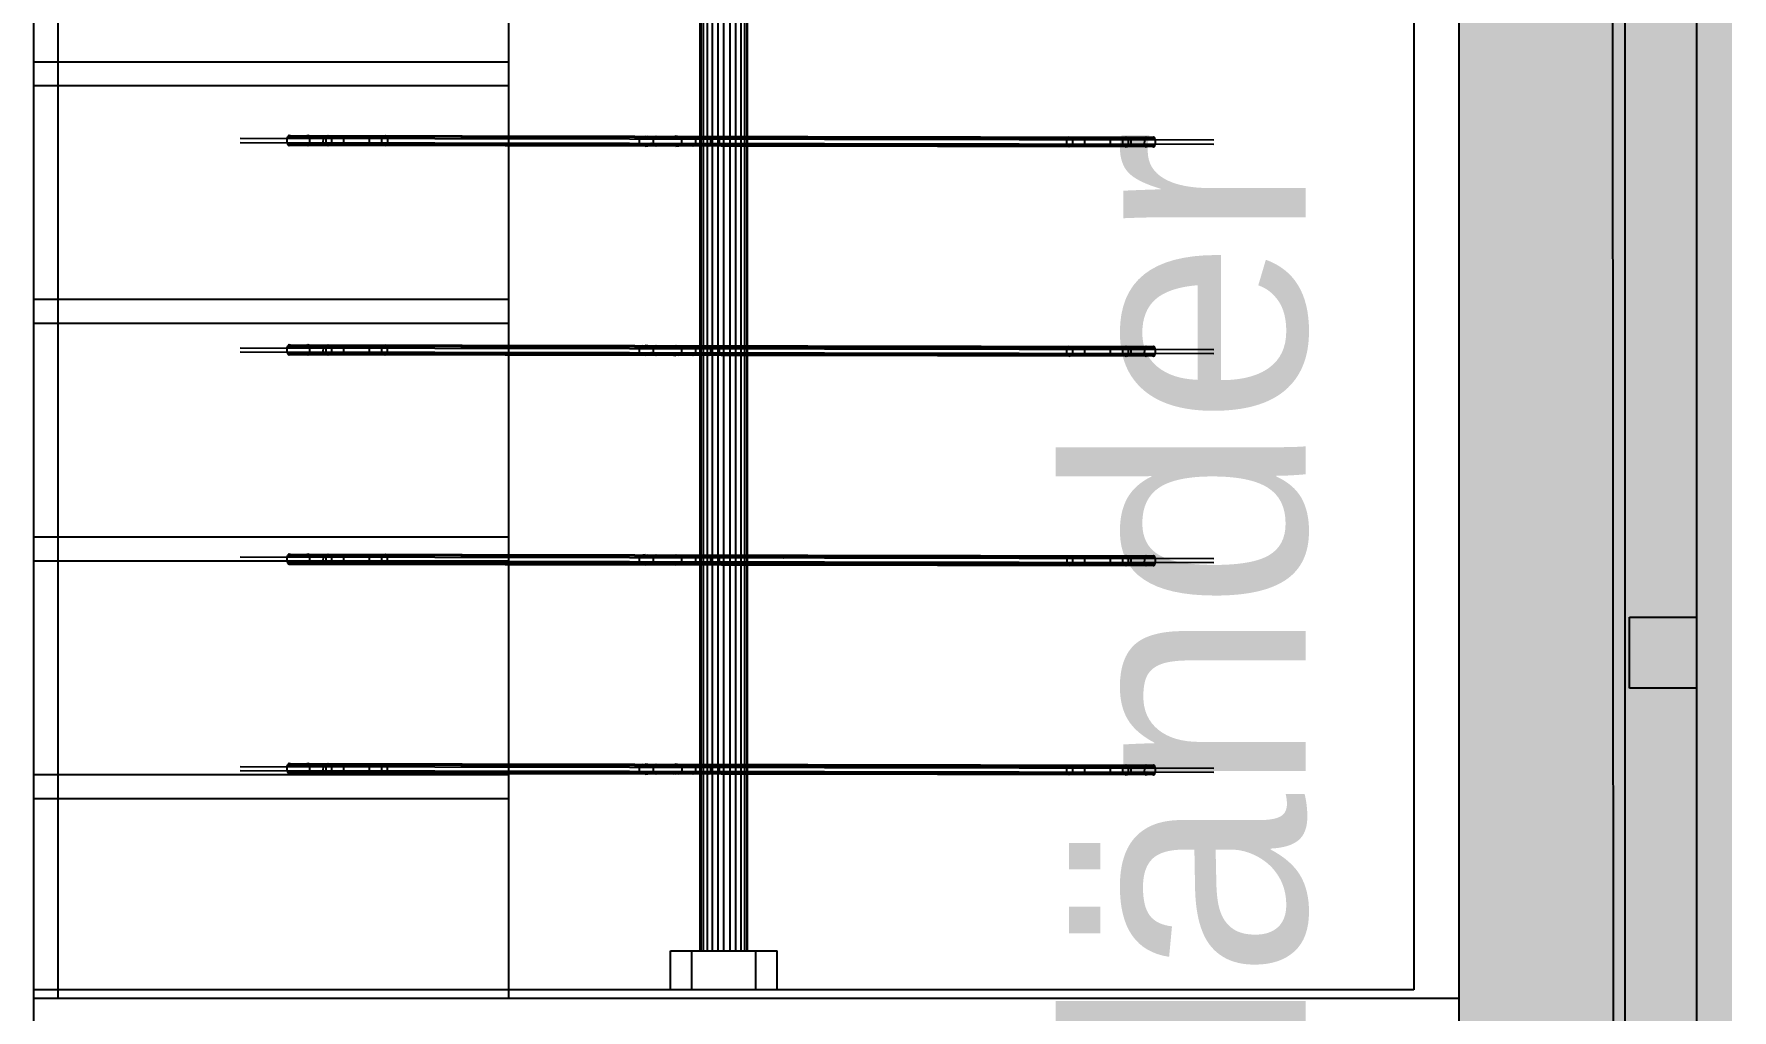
# Model space of a CAD drawing. Header units: inches. Extents: x 0 to 54693, y 0 to 31146.
# Drawn here: x 50653 to 51368, y 16348 to 16759 of the extents above; entities that cross this region are included whole.
import ezdxf

# ---------------------------------------------------------------- set-up
doc = ezdxf.new("R2010")
doc.units = ezdxf.units.IN
doc.header["$MEASUREMENT"] = 0
doc.layers.add('Added', color=3, linetype='Continuous')
doc.styles.get("Standard").update_dxf_attribs({"font": 'arial.ttf'})

msp = doc.modelspace()

# ---------------------------------------------------------------- linework, layer by layer
at = {"layer": 'Added', "linetype": 'ByBlock', "lineweight": -2, "ltscale": 0.18}
for p, q in [((51323.23, 5048.32), (51323.23, 28548.32)), ((51353.23, 28548.32), (51353.23, 5048.32)), ((51323.23, 5078.32), (51312.93, 28508.02)), ((51325.07, 16513.32), (51353.23, 16513.32)), ((51325.07, 16483.32), (51325.07, 16513.32)), ((51353.23, 16483.32), (51325.07, 16483.32))]:
    msp.add_line(p, q, dxfattribs=at)
at = {"layer": 'Added', "linetype": 'Continuous', "lineweight": -2, "ltscale": 0.18}
for p, q in [((51253.23, 18348.31), (51253.23, 5148.32)), ((51353.23, 18348.31), (51353.23, 5048.32)), ((50653.23, 13843.54), (50653.23, 18243.35)), ((51253.23, 17342.65), (51253.23, 9943.35)), ((50663.23, 17332.65), (50663.23, 16352.94)), ((50853.23, 16352.94), (50853.23, 17332.65)), ((50933.73, 16372.88), (50933.73, 17327.02)), ((50934.07, 17327.02), (50934.07, 16372.88)), ((50935.07, 17327.02), (50935.07, 16372.88)), ((50936.66, 17327.02), (50936.66, 16372.88)), ((50938.73, 17327.02), (50938.73, 16372.88)), ((50941.14, 17327.02), (50941.14, 16372.88)), ((50943.73, 16372.88), (50943.73, 17327.02)), ((50946.32, 16372.88), (50946.32, 17327.02)), ((50948.73, 16372.88), (50948.73, 17327.02)), ((50950.8, 17327.02), (50950.8, 16372.88)), ((50952.39, 17327.02), (50952.39, 16372.88)), ((50953.39, 17327.02), (50953.39, 16372.88)), ((50953.73, 16372.88), (50953.73, 17327.02)), ((51234.23, 17330.23), (51234.23, 16356.43)), ((50653.23, 16746.91), (50853.23, 16746.91)), ((50853.23, 16736.91), (50653.23, 16736.91)), ((50740.08, 16713.06), (51150.06, 16712.29)), ((51150.07, 16713.94), (50740.09, 16714.71)), ((50759.77, 16714.67), (50759.76, 16713.03)), ((50759.76, 16713.03), (50760, 16712.37)), ((50760.02, 16715.32), (50759.77, 16714.67)), ((50760, 16712.37), (51125.22, 16711.69)), ((50760, 16712.37), (50760.34, 16711.94)), ((50760.36, 16715.75), (50760.02, 16715.32)), ((51125.23, 16714.64), (50760.02, 16715.32)), ((51124.94, 16711.26), (50760.34, 16711.94)), ((50760.34, 16711.94), (50760.72, 16711.79)), ((50760.75, 16715.9), (50760.36, 16715.75)), ((50760.36, 16715.75), (51124.96, 16715.07)), ((50760.72, 16711.79), (50761.11, 16711.94)), ((51124.62, 16711.11), (50760.72, 16711.79)), ((50761.13, 16715.75), (50760.75, 16715.9)), ((50760.75, 16715.9), (51124.64, 16715.22)), ((50761.11, 16711.94), (50761.45, 16712.37)), ((50761.47, 16715.32), (50761.13, 16715.75)), ((50761.45, 16712.37), (50761.7, 16713.02)), ((50761.71, 16714.67), (50761.47, 16715.32)), ((50767.75, 16713.01), (50767.95, 16712.36)), ((50767.97, 16715.31), (50767.76, 16714.66)), ((50767.95, 16712.36), (50768.23, 16711.93)), ((50768.25, 16715.74), (50767.97, 16715.31)), ((50768.23, 16711.93), (50768.56, 16711.78)), ((50768.58, 16715.89), (50768.25, 16715.74)), ((50768.56, 16711.78), (50768.88, 16711.92)), ((50768.9, 16715.74), (50768.58, 16715.89)), ((50768.88, 16711.92), (50769.17, 16712.35)), ((50769.18, 16715.31), (50768.9, 16715.74)), ((50769.17, 16712.35), (50769.38, 16713.01)), ((50769.38, 16714.65), (50769.18, 16715.31)), ((50769.38, 16713.01), (50769.38, 16714.65)), ((50775.07, 16713), (50775.08, 16714.64)), ((50775.09, 16712.34), (50775.07, 16713)), ((50775.08, 16714.64), (50775.1, 16715.3)), ((50775.11, 16711.91), (50775.09, 16712.34)), ((50775.1, 16715.3), (50775.13, 16715.73)), ((50775.15, 16711.76), (50775.11, 16711.91)), ((50775.13, 16715.73), (50775.17, 16715.88)), ((50775.18, 16711.91), (50775.15, 16711.76)), ((50775.17, 16715.88), (50775.2, 16715.73)), ((50775.21, 16712.34), (50775.18, 16711.91)), ((50775.2, 16715.73), (50775.23, 16715.3)), ((50775.23, 16713), (50775.21, 16712.34)), ((50775.23, 16715.3), (50775.24, 16714.64)), ((50776.08, 16714.64), (50776.07, 16712.99)), ((50776.07, 16712.99), (50776.3, 16712.34)), ((50776.31, 16715.29), (50776.08, 16714.64)), ((50776.3, 16712.34), (50776.61, 16711.91)), ((50776.63, 16715.72), (50776.31, 16715.29)), ((50776.61, 16711.91), (50776.97, 16711.76)), ((50776.99, 16715.87), (50776.63, 16715.72)), ((50776.97, 16711.76), (50777.33, 16711.91)), ((50777.35, 16715.72), (50776.99, 16715.87)), ((50777.33, 16711.91), (50777.65, 16712.34)), ((50777.67, 16715.29), (50777.35, 16715.72)), ((50777.65, 16712.34), (50777.88, 16712.99)), ((50777.89, 16714.64), (50777.67, 16715.29)), ((50778.61, 16712.99), (50778.61, 16714.64)), ((50783.58, 16714.63), (50783.57, 16712.98)), ((50794.57, 16712.96), (50794.58, 16714.61)), ((50799.54, 16714.6), (50799.53, 16712.95)), ((50800.26, 16712.95), (50800.48, 16712.29)), ((50800.5, 16715.25), (50800.27, 16714.59)), ((50800.8, 16711.86), (50800.48, 16712.29)), ((50800.5, 16715.25), (50800.82, 16715.68)), ((50801.16, 16711.71), (50800.8, 16711.86)), ((50801.18, 16715.83), (50800.82, 16715.68)), ((50801.16, 16711.71), (50801.52, 16711.86)), ((50801.54, 16715.68), (50801.18, 16715.83)), ((50801.84, 16712.29), (50801.52, 16711.86)), ((50801.54, 16715.68), (50801.85, 16715.25)), ((50802.07, 16712.95), (50801.84, 16712.29)), ((50801.85, 16715.25), (50802.08, 16714.59)), ((50802.08, 16714.59), (50802.07, 16712.95)), ((50908.08, 16714.39), (50908.07, 16712.75)), ((50908.7, 16712.09), (50908.07, 16712.75)), ((50908.71, 16715.05), (50908.08, 16714.39)), ((50909.56, 16711.66), (50908.7, 16712.09)), ((50908.71, 16715.05), (50909.59, 16715.47)), ((50910.56, 16711.51), (50909.56, 16711.66)), ((50909.59, 16715.47), (50910.58, 16715.62)), ((50910.56, 16711.51), (50911.56, 16711.66)), ((50910.58, 16715.62), (50911.58, 16715.47)), ((50912.44, 16712.08), (50911.56, 16711.66)), ((50911.56, 16711.66), (50912.44, 16712.08)), ((50912.45, 16715.04), (50911.58, 16715.47)), ((50913.07, 16712.74), (50912.44, 16712.08)), ((50913.08, 16714.38), (50912.45, 16715.04)), ((50913.07, 16712.74), (50913.23, 16712.74)), ((50914.11, 16712.74), (50914.12, 16714.38)), ((50914.37, 16712.08), (50914.11, 16712.74)), ((50914.12, 16714.38), (50914.38, 16715.03)), ((50914.72, 16711.65), (50914.37, 16712.08)), ((50914.38, 16715.03), (50914.74, 16715.46)), ((50915.13, 16711.5), (50914.72, 16711.65)), ((50914.74, 16715.46), (50915.15, 16715.61)), ((50915.53, 16711.65), (50915.13, 16711.5)), ((50915.15, 16715.61), (50915.56, 16715.46)), ((50915.89, 16712.08), (50915.53, 16711.65)), ((50915.56, 16715.46), (50915.91, 16715.03)), ((50916.15, 16712.73), (50915.89, 16712.08)), ((50915.91, 16715.03), (50916.16, 16714.38)), ((50921.07, 16712.72), (50921.7, 16712.07)), ((50921.71, 16715.02), (50921.08, 16714.37)), ((50922.56, 16711.64), (50921.7, 16712.07)), ((50921.71, 16715.02), (50922.59, 16715.45)), ((50923.56, 16711.48), (50922.56, 16711.64)), ((50923.58, 16715.6), (50922.59, 16715.45)), ((50923.56, 16711.48), (50924.56, 16711.63)), ((50924.58, 16715.45), (50923.58, 16715.6)), ((50924.56, 16711.63), (50925.44, 16712.06)), ((50925.44, 16712.06), (50924.56, 16711.63)), ((50924.58, 16715.45), (50925.45, 16715.01)), ((50926.07, 16712.71), (50925.44, 16712.06)), ((50926.08, 16714.36), (50925.45, 16715.01)), ((50926.07, 16712.71), (50926.08, 16714.36)), ((50930.18, 16712.05), (50929.96, 16712.71)), ((50929.97, 16714.35), (50930.2, 16715.01)), ((50930.5, 16711.62), (50930.18, 16712.05)), ((50930.2, 16715.01), (50930.52, 16715.43)), ((50930.86, 16711.47), (50930.5, 16711.62)), ((50930.52, 16715.43), (50930.88, 16715.58)), ((50931.22, 16711.62), (50930.86, 16711.47)), ((50930.88, 16715.58), (50931.24, 16715.43)), ((50931.54, 16712.05), (50931.22, 16711.62)), ((50931.24, 16715.43), (50931.55, 16715)), ((50931.77, 16712.7), (50931.54, 16712.05)), ((50931.55, 16715), (50931.78, 16714.35)), ((50931.78, 16714.35), (50931.77, 16712.7)), ((50936.74, 16712.04), (50936.54, 16712.69)), ((50936.55, 16714.34), (50936.75, 16714.99)), ((50937.01, 16711.61), (50936.74, 16712.04)), ((50936.75, 16714.99), (50937.03, 16715.42)), ((50937.33, 16711.46), (50937.01, 16711.61)), ((50937.03, 16715.42), (50937.35, 16715.57)), ((50937.65, 16711.61), (50937.33, 16711.46)), ((50937.35, 16715.57), (50937.67, 16715.42)), ((50937.93, 16712.04), (50937.65, 16711.61)), ((50937.67, 16715.42), (50937.94, 16714.99)), ((50938.13, 16712.69), (50937.93, 16712.04)), ((50937.94, 16714.99), (50938.14, 16714.34)), ((50938.14, 16714.34), (50938.13, 16712.69)), ((50941.92, 16712.68), (50941.93, 16714.33)), ((50942.11, 16712.03), (50941.92, 16712.68)), ((50941.93, 16714.33), (50942.12, 16714.98)), ((50942.37, 16711.6), (50942.11, 16712.03)), ((50942.12, 16714.98), (50942.39, 16715.41)), ((50942.67, 16711.45), (50942.37, 16711.6)), ((50942.39, 16715.41), (50942.69, 16715.56)), ((50942.97, 16711.6), (50942.67, 16711.45)), ((50942.69, 16715.56), (50942.99, 16715.41)), ((50943.24, 16712.03), (50942.97, 16711.6)), ((50942.99, 16715.41), (50943.25, 16714.98)), ((50943.43, 16712.68), (50943.24, 16712.03)), ((50943.25, 16714.98), (50943.44, 16714.33)), ((51088.07, 16712.41), (51088.08, 16714.05)), ((51088.07, 16712.41), (51088.29, 16711.76)), ((51088.08, 16714.05), (51088.31, 16714.71)), ((51088.31, 16714.71), (51088.08, 16714.05)), ((51088.61, 16711.33), (51088.29, 16711.76)), ((51088.31, 16714.71), (51088.63, 16715.14)), ((51088.63, 16715.14), (51088.31, 16714.71)), ((51088.97, 16711.17), (51088.61, 16711.33)), ((51088.99, 16715.29), (51088.63, 16715.14)), ((51089.33, 16711.32), (51088.97, 16711.17)), ((51088.99, 16715.29), (51089.35, 16715.14)), ((51089.65, 16711.75), (51089.33, 16711.32)), ((51089.33, 16711.32), (51089.65, 16711.75)), ((51089.35, 16715.14), (51089.66, 16714.71)), ((51089.88, 16712.41), (51089.65, 16711.75)), ((51089.65, 16711.75), (51089.88, 16712.41)), ((51089.89, 16714.05), (51089.66, 16714.71)), ((51090.6, 16712.41), (51090.61, 16714.05)), ((51095.58, 16714.04), (51095.57, 16712.4)), ((51106.57, 16712.38), (51106.58, 16714.02)), ((51111.54, 16714.01), (51111.53, 16712.37)), ((51112.26, 16712.36), (51112.48, 16711.71)), ((51112.5, 16714.66), (51112.27, 16714.01)), ((51112.48, 16711.71), (51112.8, 16711.28)), ((51112.82, 16715.09), (51112.5, 16714.66)), ((51112.8, 16711.28), (51113.16, 16711.13)), ((51113.18, 16715.24), (51112.82, 16715.09)), ((51113.16, 16711.13), (51113.52, 16711.28)), ((51113.54, 16715.09), (51113.18, 16715.24)), ((51113.52, 16711.28), (51113.84, 16711.71)), ((51113.85, 16714.66), (51113.54, 16715.09)), ((51113.84, 16711.71), (51114.07, 16712.36)), ((51114.08, 16714.01), (51113.85, 16714.66)), ((51114.07, 16712.36), (51114.08, 16714.01)), ((51114.91, 16714), (51114.94, 16714.66)), ((51114.92, 16711.71), (51114.91, 16712.36)), ((51114.95, 16711.28), (51114.92, 16711.71)), ((51114.94, 16714.66), (51114.97, 16715.09)), ((51114.98, 16711.13), (51114.95, 16711.28)), ((51114.97, 16715.09), (51115, 16715.24)), ((51115.01, 16711.28), (51114.98, 16711.13)), ((51115, 16715.24), (51115.03, 16715.09)), ((51115.04, 16711.71), (51115.01, 16711.28)), ((51115.03, 16715.09), (51115.06, 16714.66)), ((51115.07, 16712.36), (51115.04, 16711.71)), ((51115.06, 16714.66), (51115.08, 16714)), ((51115.08, 16714), (51115.07, 16712.36)), ((51120.77, 16713.99), (51120.76, 16712.35)), ((51120.76, 16712.35), (51120.96, 16711.69)), ((51120.97, 16714.65), (51120.77, 16713.99)), ((51120.96, 16711.69), (51121.23, 16711.26)), ((51121.25, 16715.08), (51120.97, 16714.65)), ((51121.23, 16711.26), (51121.55, 16711.11)), ((51121.57, 16715.23), (51121.25, 16715.08)), ((51121.55, 16711.11), (51121.87, 16711.26)), ((51121.89, 16715.08), (51121.57, 16715.23)), ((51121.87, 16711.26), (51122.14, 16711.69)), ((51122.16, 16714.65), (51121.89, 16715.08)), ((51122.14, 16711.69), (51122.35, 16712.35)), ((51122.36, 16713.99), (51122.16, 16714.65)), ((51123.84, 16712.34), (51124.03, 16711.69)), ((51124.05, 16714.64), (51123.85, 16713.99)), ((51124.03, 16711.69), (51124.31, 16711.26)), ((51124.33, 16715.07), (51124.05, 16714.64)), ((51124.31, 16711.26), (51124.62, 16711.11)), ((51124.64, 16715.22), (51124.33, 16715.07)), ((51124.62, 16711.11), (51124.94, 16711.26)), ((51124.96, 16715.07), (51124.64, 16715.22)), ((51124.94, 16711.26), (51125.22, 16711.69)), ((51125.23, 16714.64), (51124.96, 16715.07)), ((51125.22, 16711.69), (51125.42, 16712.34)), ((51125.43, 16713.98), (51125.23, 16714.64)), ((51125.42, 16712.34), (51125.43, 16713.98)), ((50853.23, 16646.91), (50653.23, 16646.91)), ((50653.23, 16636.91), (50853.23, 16636.91)), ((50740.08, 16624.97), (51150.06, 16624.21)), ((50740.09, 16626.62), (51150.07, 16625.85)), ((50759.77, 16626.58), (50759.76, 16624.94)), ((50759.76, 16624.94), (50760, 16624.28)), ((50760.02, 16627.24), (50759.77, 16626.58)), ((51125.22, 16623.6), (50760, 16624.28)), ((50760, 16624.28), (50760.34, 16623.85)), ((50760.36, 16627.67), (50760.02, 16627.24)), ((50760.02, 16627.24), (51125.23, 16626.55)), ((51124.94, 16623.17), (50760.34, 16623.85)), ((50760.34, 16623.85), (50760.72, 16623.7)), ((50760.75, 16627.81), (50760.36, 16627.67)), ((51124.96, 16626.98), (50760.36, 16627.67)), ((50760.72, 16623.7), (50761.11, 16623.85)), ((50761.13, 16627.66), (50760.75, 16627.81)), ((50760.75, 16627.81), (51124.64, 16627.13)), ((50761.11, 16623.85), (50761.45, 16624.28)), ((50761.47, 16627.23), (50761.13, 16627.66)), ((50761.45, 16624.28), (50761.7, 16624.93)), ((50761.71, 16626.58), (50761.47, 16627.23)), ((50767.75, 16624.92), (50767.95, 16624.27)), ((50767.97, 16627.22), (50767.76, 16626.57)), ((50767.95, 16624.27), (50768.23, 16623.84)), ((50768.25, 16627.65), (50767.97, 16627.22)), ((50768.23, 16623.84), (50768.56, 16623.69)), ((50768.58, 16627.8), (50768.25, 16627.65)), ((50768.56, 16623.69), (50768.88, 16623.84)), ((50768.9, 16627.65), (50768.58, 16627.8)), ((50768.88, 16623.84), (50769.17, 16624.27)), ((50769.18, 16627.22), (50768.9, 16627.65)), ((50769.17, 16624.27), (50769.38, 16624.92)), ((50769.38, 16626.56), (50769.18, 16627.22)), ((50769.38, 16624.92), (50769.38, 16626.56)), ((50775.07, 16624.91), (50775.08, 16626.55)), ((50775.09, 16624.25), (50775.07, 16624.91)), ((50775.08, 16626.55), (50775.1, 16627.21)), ((50775.11, 16623.82), (50775.09, 16624.25)), ((50775.1, 16627.21), (50775.13, 16627.64)), ((50775.15, 16623.67), (50775.11, 16623.82)), ((50775.13, 16627.64), (50775.17, 16627.79)), ((50775.18, 16623.82), (50775.15, 16623.67)), ((50775.17, 16627.79), (50775.2, 16627.64)), ((50775.21, 16624.25), (50775.18, 16623.82)), ((50775.2, 16627.64), (50775.23, 16627.21)), ((50775.23, 16624.91), (50775.21, 16624.25)), ((50775.23, 16627.21), (50775.24, 16626.55)), ((50776.08, 16626.55), (50776.07, 16624.91)), ((50776.07, 16624.91), (50776.3, 16624.25)), ((50776.31, 16627.21), (50776.08, 16626.55)), ((50776.3, 16624.25), (50776.61, 16623.82)), ((50776.63, 16627.63), (50776.31, 16627.21)), ((50776.61, 16623.82), (50776.97, 16623.67)), ((50776.99, 16627.78), (50776.63, 16627.63)), ((50776.97, 16623.67), (50777.33, 16623.82)), ((50777.35, 16627.63), (50776.99, 16627.78)), ((50777.33, 16623.82), (50777.65, 16624.25)), ((50777.67, 16627.2), (50777.35, 16627.63)), ((50777.65, 16624.25), (50777.88, 16624.9)), ((50777.89, 16626.55), (50777.67, 16627.2)), ((50778.61, 16624.9), (50778.61, 16626.55)), ((50783.58, 16626.54), (50783.57, 16624.89)), ((50794.57, 16624.87), (50794.58, 16626.52)), ((50799.54, 16626.51), (50799.53, 16624.86)), ((50800.26, 16624.86), (50800.48, 16624.21)), ((50800.27, 16626.51), (50800.5, 16627.16)), ((50800.8, 16623.78), (50800.48, 16624.21)), ((50800.82, 16627.59), (50800.5, 16627.16)), ((50800.8, 16623.78), (50801.16, 16623.63)), ((50801.18, 16627.74), (50800.82, 16627.59)), ((50801.16, 16623.63), (50801.52, 16623.78)), ((50801.18, 16627.74), (50801.54, 16627.59)), ((50801.52, 16623.78), (50801.84, 16624.2)), ((50801.54, 16627.59), (50801.85, 16627.16)), ((50801.84, 16624.2), (50802.07, 16624.86)), ((50802.08, 16626.5), (50801.85, 16627.16)), ((50802.07, 16624.86), (50802.08, 16626.5)), ((50908.08, 16626.3), (50908.07, 16624.66)), ((50908.7, 16624), (50908.07, 16624.66)), ((50908.71, 16626.96), (50908.08, 16626.3)), ((50908.7, 16624), (50909.56, 16623.57)), ((50909.59, 16627.39), (50908.71, 16626.96)), ((50909.59, 16627.39), (50910.58, 16627.53)), ((50911.58, 16627.38), (50910.58, 16627.53)), ((50912.44, 16624), (50911.56, 16623.57)), ((50911.56, 16623.57), (50912.44, 16624)), ((50912.45, 16626.95), (50911.58, 16627.38)), ((50912.44, 16624), (50913.07, 16624.65)), ((50913.08, 16626.29), (50912.45, 16626.95)), ((50913.07, 16624.65), (50913.23, 16624.65)), ((50914.11, 16624.65), (50914.12, 16626.29)), ((50914.37, 16623.99), (50914.11, 16624.65)), ((50914.12, 16626.29), (50914.38, 16626.95)), ((50914.72, 16623.56), (50914.37, 16623.99)), ((50914.38, 16626.95), (50914.74, 16627.38)), ((50914.74, 16627.38), (50915.15, 16627.52)), ((50915.15, 16627.52), (50915.56, 16627.37)), ((50915.89, 16623.99), (50915.53, 16623.56)), ((50915.56, 16627.37), (50915.91, 16626.94)), ((50916.15, 16624.64), (50915.89, 16623.99)), ((50915.91, 16626.94), (50916.16, 16626.29)), ((50921.07, 16624.64), (50921.7, 16623.98)), ((50921.08, 16626.28), (50921.71, 16626.93)), ((50922.56, 16623.55), (50921.7, 16623.98)), ((50921.71, 16626.93), (50922.59, 16627.36)), ((50922.59, 16627.36), (50923.58, 16627.51)), ((50923.58, 16627.51), (50924.58, 16627.36)), ((50924.56, 16623.54), (50925.44, 16623.97)), ((50925.44, 16623.97), (50924.56, 16623.54)), ((50925.45, 16626.93), (50924.58, 16627.36)), ((50925.44, 16623.97), (50926.07, 16624.63)), ((50925.45, 16626.93), (50926.08, 16626.27)), ((50926.07, 16624.63), (50926.08, 16626.27)), ((50930.18, 16623.96), (50929.96, 16624.62)), ((50929.97, 16626.26), (50930.2, 16626.92)), ((50930.5, 16623.53), (50930.18, 16623.96)), ((50930.2, 16626.92), (50930.52, 16627.35)), ((50930.52, 16627.35), (50930.88, 16627.5)), ((50930.88, 16627.5), (50931.24, 16627.34)), ((50931.54, 16623.96), (50931.22, 16623.53)), ((50931.24, 16627.34), (50931.55, 16626.91)), ((50931.77, 16624.61), (50931.54, 16623.96)), ((50931.55, 16626.91), (50931.78, 16626.26)), ((50931.78, 16626.26), (50931.77, 16624.61)), ((50936.74, 16623.95), (50936.54, 16624.61)), ((50936.55, 16626.25), (50936.75, 16626.9)), ((50937.01, 16623.52), (50936.74, 16623.95)), ((50936.75, 16626.9), (50937.03, 16627.33)), ((50937.03, 16627.33), (50937.35, 16627.48)), ((50937.35, 16627.48), (50937.67, 16627.33)), ((50937.93, 16623.95), (50937.65, 16623.52)), ((50937.67, 16627.33), (50937.94, 16626.9)), ((50938.13, 16624.6), (50937.93, 16623.95)), ((50937.94, 16626.9), (50938.14, 16626.25)), ((50938.14, 16626.25), (50938.13, 16624.6)), ((50941.92, 16624.6), (50941.93, 16626.24)), ((50942.11, 16623.94), (50941.92, 16624.6)), ((50941.93, 16626.24), (50942.12, 16626.89)), ((50942.37, 16623.51), (50942.11, 16623.94)), ((50942.12, 16626.89), (50942.39, 16627.32)), ((50942.39, 16627.32), (50942.69, 16627.47)), ((50942.69, 16627.47), (50942.99, 16627.32)), ((50943.24, 16623.94), (50942.97, 16623.51)), ((50942.99, 16627.32), (50943.25, 16626.89)), ((50943.43, 16624.59), (50943.24, 16623.94)), ((50943.25, 16626.89), (50943.44, 16626.24)), ((51088.07, 16624.32), (51088.08, 16625.97)), ((51088.29, 16623.67), (51088.07, 16624.32)), ((51088.31, 16626.62), (51088.08, 16625.97)), ((51088.31, 16626.62), (51088.63, 16627.05)), ((51088.63, 16627.05), (51088.31, 16626.62)), ((51088.99, 16627.2), (51088.63, 16627.05)), ((51088.99, 16627.2), (51089.35, 16627.05)), ((51089.35, 16627.05), (51089.66, 16626.62)), ((51089.88, 16624.32), (51089.65, 16623.66)), ((51089.66, 16626.62), (51089.89, 16625.96)), ((51090.6, 16624.32), (51090.61, 16625.96)), ((51095.58, 16625.95), (51095.57, 16624.31)), ((51106.57, 16624.29), (51106.58, 16625.93)), ((51111.54, 16625.92), (51111.53, 16624.28)), ((51112.26, 16624.28), (51112.48, 16623.62)), ((51112.5, 16626.58), (51112.27, 16625.92)), ((51112.82, 16627), (51112.5, 16626.58)), ((51113.18, 16627.15), (51112.82, 16627)), ((51113.54, 16627), (51113.18, 16627.15)), ((51113.85, 16626.57), (51113.54, 16627)), ((51113.84, 16623.62), (51114.07, 16624.27)), ((51114.08, 16625.92), (51113.85, 16626.57)), ((51114.07, 16624.27), (51114.08, 16625.92)), ((51114.91, 16625.92), (51114.94, 16626.57)), ((51114.92, 16623.62), (51114.91, 16624.27)), ((51114.94, 16626.57), (51114.97, 16627)), ((51114.97, 16627), (51115, 16627.15)), ((51115, 16627.15), (51115.03, 16627)), ((51115.03, 16627), (51115.06, 16626.57)), ((51115.07, 16624.27), (51115.04, 16623.62)), ((51115.06, 16626.57), (51115.08, 16625.92)), ((51115.08, 16625.92), (51115.07, 16624.27)), ((51120.77, 16625.91), (51120.76, 16624.26)), ((51120.76, 16624.26), (51120.96, 16623.61)), ((51120.97, 16626.56), (51120.77, 16625.91)), ((51121.25, 16626.99), (51120.97, 16626.56)), ((51121.57, 16627.14), (51121.25, 16626.99)), ((51121.89, 16626.99), (51121.57, 16627.14)), ((51122.16, 16626.56), (51121.89, 16626.99)), ((51122.14, 16623.6), (51122.35, 16624.26)), ((51122.36, 16625.9), (51122.16, 16626.56)), ((51123.84, 16624.25), (51124.03, 16623.6)), ((51124.05, 16626.55), (51123.85, 16625.9)), ((51124.33, 16626.98), (51124.05, 16626.55)), ((51124.64, 16627.13), (51124.33, 16626.98)), ((51124.96, 16626.98), (51124.64, 16627.13)), ((51125.23, 16626.55), (51124.96, 16626.98)), ((51125.22, 16623.6), (51125.42, 16624.25)), ((51125.43, 16625.9), (51125.23, 16626.55)), ((51125.42, 16624.25), (51125.43, 16625.9)), ((51124.62, 16623.02), (50760.72, 16623.7)), ((50910.56, 16623.42), (50909.56, 16623.57)), ((50911.56, 16623.57), (50910.56, 16623.42)), ((50915.13, 16623.41), (50914.72, 16623.56)), ((50915.53, 16623.56), (50915.13, 16623.41)), ((50922.56, 16623.55), (50923.56, 16623.4)), ((50924.56, 16623.54), (50923.56, 16623.4)), ((50930.86, 16623.38), (50930.5, 16623.53)), ((50931.22, 16623.53), (50930.86, 16623.38)), ((50937.33, 16623.37), (50937.01, 16623.52)), ((50937.65, 16623.52), (50937.33, 16623.37)), ((50942.67, 16623.36), (50942.37, 16623.51)), ((50942.97, 16623.51), (50942.67, 16623.36)), ((51088.61, 16623.24), (51088.29, 16623.67)), ((51088.97, 16623.09), (51088.61, 16623.24)), ((51088.97, 16623.09), (51089.33, 16623.24)), ((51089.65, 16623.66), (51089.33, 16623.24)), ((51089.33, 16623.24), (51089.65, 16623.66)), ((51112.48, 16623.62), (51112.8, 16623.19)), ((51112.8, 16623.19), (51113.16, 16623.04)), ((51113.16, 16623.04), (51113.52, 16623.19)), ((51113.52, 16623.19), (51113.84, 16623.62)), ((51114.95, 16623.19), (51114.92, 16623.62)), ((51114.98, 16623.04), (51114.95, 16623.19)), ((51115.01, 16623.19), (51114.98, 16623.04)), ((51115.04, 16623.62), (51115.01, 16623.19)), ((51120.96, 16623.61), (51121.23, 16623.18)), ((51121.23, 16623.18), (51121.55, 16623.03)), ((51121.55, 16623.03), (51121.87, 16623.17)), ((51121.87, 16623.17), (51122.14, 16623.6)), ((51124.03, 16623.6), (51124.31, 16623.17)), ((51124.31, 16623.17), (51124.62, 16623.02)), ((51124.62, 16623.02), (51124.94, 16623.17)), ((51124.94, 16623.17), (51125.22, 16623.6)), ((50853.23, 16546.91), (50653.23, 16546.91)), ((51150.07, 16537.76), (50740.09, 16538.53)), ((50759.77, 16538.49), (50759.76, 16536.85)), ((50760.02, 16539.15), (50759.77, 16538.49)), ((50760.36, 16539.58), (50760.02, 16539.15)), ((51125.23, 16538.46), (50760.02, 16539.15)), ((50760.75, 16539.73), (50760.36, 16539.58)), ((50760.36, 16539.58), (51124.96, 16538.89)), ((50761.13, 16539.58), (50760.75, 16539.73)), ((50760.75, 16539.73), (51124.64, 16539.04)), ((50761.47, 16539.15), (50761.13, 16539.58)), ((50761.71, 16538.49), (50761.47, 16539.15)), ((50767.97, 16539.13), (50767.76, 16538.48)), ((50768.25, 16539.56), (50767.97, 16539.13)), ((50768.58, 16539.71), (50768.25, 16539.56)), ((50768.9, 16539.56), (50768.58, 16539.71)), ((50769.18, 16539.13), (50768.9, 16539.56)), ((50769.38, 16538.48), (50769.18, 16539.13)), ((50769.38, 16536.83), (50769.38, 16538.48)), ((50775.07, 16536.82), (50775.08, 16538.47)), ((50775.08, 16538.47), (50775.1, 16539.12)), ((50775.1, 16539.12), (50775.13, 16539.55)), ((50775.13, 16539.55), (50775.17, 16539.7)), ((50775.17, 16539.7), (50775.2, 16539.55)), ((50775.2, 16539.55), (50775.23, 16539.12)), ((50775.23, 16539.12), (50775.24, 16538.47)), ((50776.08, 16538.46), (50776.07, 16536.82)), ((50776.31, 16539.12), (50776.08, 16538.46)), ((50776.63, 16539.55), (50776.31, 16539.12)), ((50776.99, 16539.7), (50776.63, 16539.55)), ((50777.35, 16539.55), (50776.99, 16539.7)), ((50777.67, 16539.11), (50777.35, 16539.55)), ((50777.89, 16538.46), (50777.67, 16539.11)), ((50778.61, 16536.81), (50778.61, 16538.46)), ((50783.58, 16538.45), (50783.57, 16536.8)), ((50794.57, 16536.78), (50794.58, 16538.43)), ((50799.54, 16538.42), (50799.53, 16536.77)), ((50800.27, 16538.42), (50800.5, 16539.07)), ((50800.5, 16539.07), (50800.82, 16539.5)), ((50801.18, 16539.65), (50800.82, 16539.5)), ((50801.54, 16539.5), (50801.18, 16539.65)), ((50801.85, 16539.07), (50801.54, 16539.5)), ((50802.08, 16538.41), (50801.85, 16539.07)), ((50802.07, 16536.77), (50802.08, 16538.41)), ((50908.08, 16538.22), (50908.07, 16536.57)), ((50908.08, 16538.22), (50908.71, 16538.87)), ((50908.71, 16538.87), (50909.59, 16539.3)), ((50910.58, 16539.45), (50909.59, 16539.3)), ((50910.58, 16539.45), (50911.58, 16539.29)), ((50912.45, 16538.86), (50911.58, 16539.29)), ((50912.45, 16538.86), (50913.08, 16538.21)), ((50914.11, 16536.56), (50914.12, 16538.2)), ((50914.12, 16538.2), (50914.38, 16538.86)), ((50914.38, 16538.86), (50914.74, 16539.29)), ((50914.74, 16539.29), (50915.15, 16539.44)), ((50915.15, 16539.44), (50915.56, 16539.29)), ((50915.56, 16539.29), (50915.91, 16538.86)), ((50915.91, 16538.86), (50916.16, 16538.2)), ((50921.08, 16538.19), (50921.71, 16538.84)), ((50922.59, 16539.27), (50921.71, 16538.84)), ((50922.59, 16539.27), (50923.58, 16539.42)), ((50923.58, 16539.42), (50924.58, 16539.27)), ((50925.45, 16538.84), (50924.58, 16539.27)), ((50926.08, 16538.18), (50925.45, 16538.84)), ((50926.07, 16536.54), (50926.08, 16538.18)), ((50929.97, 16538.18), (50930.2, 16538.83)), ((50930.2, 16538.83), (50930.52, 16539.26)), ((50930.52, 16539.26), (50930.88, 16539.41)), ((50930.88, 16539.41), (50931.24, 16539.26)), ((50931.24, 16539.26), (50931.55, 16538.83)), ((50931.55, 16538.83), (50931.78, 16538.17)), ((50931.78, 16538.17), (50931.77, 16536.53)), ((50936.55, 16538.16), (50936.75, 16538.82)), ((50936.75, 16538.82), (50937.03, 16539.25)), ((50937.03, 16539.25), (50937.35, 16539.39)), ((50937.35, 16539.39), (50937.67, 16539.24)), ((50937.67, 16539.24), (50937.94, 16538.81)), ((50937.94, 16538.81), (50938.14, 16538.16)), ((50938.14, 16538.16), (50938.13, 16536.51)), ((50941.92, 16536.51), (50941.93, 16538.15)), ((50941.93, 16538.15), (50942.12, 16538.81)), ((50942.12, 16538.81), (50942.39, 16539.24)), ((50942.39, 16539.24), (50942.69, 16539.38)), ((50942.69, 16539.38), (50942.99, 16539.23)), ((50942.99, 16539.23), (50943.25, 16538.8)), ((50943.25, 16538.8), (50943.44, 16538.15)), ((50969.04, 16538.1), (50968.88, 16538.1)), ((51088.31, 16538.53), (51088.08, 16537.88)), ((51088.31, 16538.53), (51088.63, 16538.96)), ((51088.63, 16538.96), (51088.99, 16539.11)), ((51088.99, 16539.11), (51089.35, 16538.96)), ((51089.66, 16538.53), (51089.35, 16538.96)), ((51089.66, 16538.53), (51089.89, 16537.88)), ((51112.5, 16538.49), (51112.27, 16537.83)), ((51112.82, 16538.92), (51112.5, 16538.49)), ((51113.18, 16539.07), (51112.82, 16538.92)), ((51113.54, 16538.91), (51113.18, 16539.07)), ((51113.85, 16538.48), (51113.54, 16538.91)), ((51114.08, 16537.83), (51113.85, 16538.48)), ((51114.91, 16537.83), (51114.94, 16538.48)), ((51114.94, 16538.48), (51114.97, 16538.91)), ((51114.97, 16538.91), (51115, 16539.06)), ((51115, 16539.06), (51115.03, 16538.91)), ((51115.03, 16538.91), (51115.06, 16538.48)), ((51115.06, 16538.48), (51115.08, 16537.83)), ((51120.97, 16538.47), (51120.77, 16537.82)), ((51121.25, 16538.9), (51120.97, 16538.47)), ((51121.57, 16539.05), (51121.25, 16538.9)), ((51121.89, 16538.9), (51121.57, 16539.05)), ((51122.16, 16538.47), (51121.89, 16538.9)), ((51122.36, 16537.81), (51122.16, 16538.47)), ((51124.05, 16538.47), (51123.85, 16537.81)), ((51124.33, 16538.89), (51124.05, 16538.47)), ((51124.64, 16539.04), (51124.33, 16538.89)), ((51124.96, 16538.89), (51124.64, 16539.04)), ((51125.23, 16538.46), (51124.96, 16538.89)), ((51125.43, 16537.81), (51125.23, 16538.46)), ((50653.23, 16536.91), (50853.23, 16536.91)), ((51150.06, 16536.12), (50740.08, 16536.89)), ((50759.76, 16536.85), (50760, 16536.19)), ((51125.22, 16535.51), (50760, 16536.19)), ((50760, 16536.19), (50760.34, 16535.76)), ((50760.34, 16535.76), (51124.94, 16535.08)), ((50760.34, 16535.76), (50760.72, 16535.61)), ((50760.72, 16535.61), (50761.11, 16535.76)), ((50760.72, 16535.61), (51124.62, 16534.93)), ((50761.11, 16535.76), (50761.45, 16536.19)), ((50761.45, 16536.19), (50761.7, 16536.85)), ((50767.75, 16536.83), (50767.95, 16536.18)), ((50767.95, 16536.18), (50768.23, 16535.75)), ((50768.23, 16535.75), (50768.56, 16535.6)), ((50768.56, 16535.6), (50768.88, 16535.75)), ((50768.88, 16535.75), (50769.17, 16536.18)), ((50769.17, 16536.18), (50769.38, 16536.83)), ((50775.09, 16536.17), (50775.07, 16536.82)), ((50775.11, 16535.74), (50775.09, 16536.17)), ((50775.15, 16535.59), (50775.11, 16535.74)), ((50775.18, 16535.74), (50775.15, 16535.59)), ((50775.21, 16536.17), (50775.18, 16535.74)), ((50775.23, 16536.82), (50775.21, 16536.17)), ((50776.07, 16536.82), (50776.3, 16536.16)), ((50776.3, 16536.16), (50776.61, 16535.73)), ((50776.61, 16535.73), (50776.97, 16535.58)), ((50776.97, 16535.58), (50777.33, 16535.73)), ((50777.33, 16535.73), (50777.65, 16536.16)), ((50777.65, 16536.16), (50777.88, 16536.82)), ((50800.26, 16536.77), (50800.48, 16536.12)), ((50800.48, 16536.12), (50800.8, 16535.69)), ((50801.16, 16535.54), (50800.8, 16535.69)), ((50801.52, 16535.69), (50801.16, 16535.54)), ((50801.84, 16536.12), (50801.52, 16535.69)), ((50802.07, 16536.77), (50801.84, 16536.12)), ((50801.84, 16536.12), (50802.07, 16536.77)), ((50908.07, 16536.57), (50908.7, 16535.92)), ((50909.56, 16535.48), (50908.7, 16535.92)), ((50909.56, 16535.48), (50910.56, 16535.33)), ((50911.56, 16535.48), (50910.56, 16535.33)), ((50911.56, 16535.48), (50912.44, 16535.91)), ((50912.44, 16535.91), (50913.07, 16536.56)), ((50914.37, 16535.91), (50914.11, 16536.56)), ((50914.72, 16535.47), (50914.37, 16535.91)), ((50915.13, 16535.32), (50914.72, 16535.47)), ((50915.53, 16535.47), (50915.13, 16535.32)), ((50915.89, 16535.9), (50915.53, 16535.47)), ((50916.15, 16536.56), (50915.89, 16535.9)), ((50921.07, 16536.55), (50921.7, 16535.89)), ((50921.7, 16535.89), (50922.56, 16535.46)), ((50923.56, 16535.31), (50922.56, 16535.46)), ((50923.56, 16535.31), (50924.56, 16535.46)), ((50925.44, 16535.88), (50924.56, 16535.46)), ((50925.44, 16535.88), (50926.07, 16536.54)), ((50930.18, 16535.88), (50929.96, 16536.53)), ((50930.5, 16535.45), (50930.18, 16535.88)), ((50930.86, 16535.29), (50930.5, 16535.45)), ((50931.22, 16535.44), (50930.86, 16535.29)), ((50931.54, 16535.87), (50931.22, 16535.44)), ((50931.77, 16536.53), (50931.54, 16535.87)), ((50936.74, 16535.86), (50936.54, 16536.52)), ((50937.01, 16535.43), (50936.74, 16535.86)), ((50937.33, 16535.28), (50937.01, 16535.43)), ((50937.65, 16535.43), (50937.33, 16535.28)), ((50937.93, 16535.86), (50937.65, 16535.43)), ((50938.13, 16536.51), (50937.93, 16535.86)), ((50942.11, 16535.85), (50941.92, 16536.51)), ((50942.37, 16535.42), (50942.11, 16535.85)), ((50942.67, 16535.27), (50942.37, 16535.42)), ((50942.97, 16535.42), (50942.67, 16535.27)), ((50943.24, 16535.85), (50942.97, 16535.42)), ((50943.43, 16536.5), (50943.24, 16535.85)), ((51088.08, 16537.88), (51088.07, 16536.23)), ((51088.29, 16535.58), (51088.07, 16536.23)), ((51088.61, 16535.15), (51088.29, 16535.58)), ((51088.97, 16535), (51088.61, 16535.15)), ((51088.97, 16535), (51089.33, 16535.15)), ((51089.65, 16535.58), (51089.33, 16535.15)), ((51089.33, 16535.15), (51089.65, 16535.58)), ((51089.65, 16535.58), (51089.88, 16536.23)), ((51090.6, 16536.23), (51090.61, 16537.87)), ((51095.58, 16537.86), (51095.57, 16536.22)), ((51106.57, 16536.2), (51106.58, 16537.84)), ((51111.54, 16537.83), (51111.53, 16536.19)), ((51112.26, 16536.19), (51112.48, 16535.53)), ((51112.48, 16535.53), (51112.8, 16535.1)), ((51112.8, 16535.1), (51113.16, 16534.95)), ((51113.16, 16534.95), (51113.52, 16535.1)), ((51113.52, 16535.1), (51113.84, 16535.53)), ((51113.84, 16535.53), (51114.07, 16536.19)), ((51114.07, 16536.19), (51114.08, 16537.83)), ((51114.92, 16535.53), (51114.91, 16536.18)), ((51114.95, 16535.1), (51114.92, 16535.53)), ((51114.98, 16534.95), (51114.95, 16535.1)), ((51115.01, 16535.1), (51114.98, 16534.95)), ((51115.04, 16535.53), (51115.01, 16535.1)), ((51115.07, 16536.18), (51115.04, 16535.53)), ((51115.08, 16537.83), (51115.07, 16536.18)), ((51120.77, 16537.82), (51120.76, 16536.17)), ((51120.76, 16536.17), (51120.96, 16535.52)), ((51120.96, 16535.52), (51121.23, 16535.09)), ((51121.23, 16535.09), (51121.55, 16534.94)), ((51121.55, 16534.94), (51121.87, 16535.09)), ((51121.87, 16535.09), (51122.14, 16535.52)), ((51122.14, 16535.52), (51122.35, 16536.17)), ((51123.84, 16536.17), (51124.03, 16535.51)), ((51124.03, 16535.51), (51124.31, 16535.08)), ((51124.31, 16535.08), (51124.62, 16534.93)), ((51124.62, 16534.93), (51124.94, 16535.08)), ((51124.94, 16535.08), (51125.22, 16535.51)), ((51125.22, 16535.51), (51125.42, 16536.16)), ((51125.42, 16536.16), (51125.43, 16537.81)), ((50853.23, 16446.91), (50653.23, 16446.91)), ((50740.08, 16448.8), (51150.06, 16448.03)), ((50740.09, 16450.44), (51150.07, 16449.67)), ((50759.77, 16450.41), (50759.76, 16448.76)), ((50759.76, 16448.76), (50760, 16448.11)), ((50760.02, 16451.06), (50759.77, 16450.41)), ((50760, 16448.11), (51125.22, 16447.42)), ((50760, 16448.11), (50760.34, 16447.68)), ((50760.36, 16451.49), (50760.02, 16451.06)), ((50760.02, 16451.06), (51125.23, 16450.38)), ((50760.34, 16447.68), (51124.94, 16446.99)), ((50760.34, 16447.68), (50760.72, 16447.53)), ((50760.75, 16451.64), (50760.36, 16451.49)), ((50760.36, 16451.49), (51124.96, 16450.81)), ((50760.72, 16447.53), (50761.11, 16447.67)), ((51124.62, 16446.84), (50760.72, 16447.53)), ((50761.13, 16451.49), (50760.75, 16451.64)), ((50760.75, 16451.64), (51124.64, 16450.96)), ((50761.11, 16447.67), (50761.45, 16448.1)), ((50761.47, 16451.06), (50761.13, 16451.49)), ((50761.45, 16448.1), (50761.7, 16448.76)), ((50761.71, 16450.4), (50761.47, 16451.06)), ((50767.75, 16448.75), (50767.95, 16448.09)), ((50767.97, 16451.05), (50767.76, 16450.39)), ((50767.95, 16448.09), (50768.23, 16447.66)), ((50768.25, 16451.47), (50767.97, 16451.05)), ((50768.23, 16447.66), (50768.56, 16447.51)), ((50768.58, 16451.62), (50768.25, 16451.47)), ((50768.56, 16447.51), (50768.88, 16447.66)), ((50768.9, 16451.47), (50768.58, 16451.62)), ((50768.88, 16447.66), (50769.17, 16448.09)), ((50769.18, 16451.04), (50768.9, 16451.47)), ((50769.17, 16448.09), (50769.38, 16448.74)), ((50769.38, 16450.39), (50769.18, 16451.04)), ((50769.38, 16448.74), (50769.38, 16450.39)), ((50775.07, 16448.73), (50775.08, 16450.38)), ((50775.09, 16448.08), (50775.07, 16448.73)), ((50775.08, 16450.38), (50775.1, 16451.03)), ((50775.11, 16447.65), (50775.09, 16448.08)), ((50775.1, 16451.03), (50775.13, 16451.46)), ((50775.15, 16447.5), (50775.11, 16447.65)), ((50775.13, 16451.46), (50775.17, 16451.61)), ((50775.18, 16447.65), (50775.15, 16447.5)), ((50775.17, 16451.61), (50775.2, 16451.46)), ((50775.21, 16448.08), (50775.18, 16447.65)), ((50775.2, 16451.46), (50775.23, 16451.03)), ((50775.23, 16448.73), (50775.21, 16448.08)), ((50775.23, 16451.03), (50775.24, 16450.38)), ((50776.08, 16450.38), (50776.07, 16448.73)), ((50776.07, 16448.73), (50776.3, 16448.08)), ((50776.31, 16451.03), (50776.08, 16450.38)), ((50776.3, 16448.08), (50776.61, 16447.65)), ((50776.63, 16451.46), (50776.31, 16451.03)), ((50776.61, 16447.65), (50776.97, 16447.5)), ((50776.99, 16451.61), (50776.63, 16451.46)), ((50776.97, 16447.5), (50777.33, 16447.64)), ((50777.35, 16451.46), (50776.99, 16451.61)), ((50777.33, 16447.64), (50777.65, 16448.07)), ((50777.67, 16451.03), (50777.35, 16451.46)), ((50777.65, 16448.07), (50777.88, 16448.73)), ((50777.89, 16450.37), (50777.67, 16451.03)), ((50778.61, 16448.73), (50778.61, 16450.37)), ((50783.58, 16450.36), (50783.57, 16448.72)), ((50794.57, 16448.7), (50794.58, 16450.34)), ((50799.54, 16450.33), (50799.53, 16448.69)), ((50800.26, 16448.69), (50800.48, 16448.03)), ((50800.27, 16450.33), (50800.5, 16450.98)), ((50800.8, 16447.6), (50800.48, 16448.03)), ((50800.5, 16450.98), (50800.82, 16451.41)), ((50801.16, 16447.45), (50800.8, 16447.6)), ((50800.82, 16451.41), (50801.18, 16451.56)), ((50801.52, 16447.6), (50801.16, 16447.45)), ((50801.18, 16451.56), (50801.54, 16451.41)), ((50801.52, 16447.6), (50801.84, 16448.03)), ((50801.85, 16450.98), (50801.54, 16451.41)), ((50802.07, 16448.68), (50801.84, 16448.03)), ((50801.85, 16450.98), (50802.08, 16450.33)), ((50802.07, 16448.68), (50802.08, 16450.33)), ((50908.08, 16450.13), (50908.07, 16448.48)), ((50908.07, 16448.48), (50908.7, 16447.83)), ((50908.08, 16450.13), (50908.71, 16450.78)), ((50909.56, 16447.4), (50908.7, 16447.83)), ((50909.59, 16451.21), (50908.71, 16450.78)), ((50910.56, 16447.24), (50909.56, 16447.4)), ((50909.59, 16451.21), (50910.58, 16451.36)), ((50910.56, 16447.24), (50911.56, 16447.39)), ((50911.58, 16451.21), (50910.58, 16451.36)), ((50912.44, 16447.82), (50911.56, 16447.39)), ((50911.56, 16447.39), (50912.44, 16447.82)), ((50912.45, 16450.77), (50911.58, 16451.21)), ((50912.44, 16447.82), (50913.07, 16448.47)), ((50913.08, 16450.12), (50912.45, 16450.77)), ((50913.24, 16450.12), (50913.08, 16450.12)), ((50914.11, 16448.47), (50914.12, 16450.12)), ((50914.37, 16447.82), (50914.11, 16448.47)), ((50914.12, 16450.12), (50914.38, 16450.77)), ((50914.72, 16447.39), (50914.37, 16447.82)), ((50914.38, 16450.77), (50914.74, 16451.2)), ((50915.13, 16447.24), (50914.72, 16447.39)), ((50914.74, 16451.2), (50915.15, 16451.35)), ((50915.53, 16447.39), (50915.13, 16447.24)), ((50915.15, 16451.35), (50915.56, 16451.2)), ((50915.89, 16447.81), (50915.53, 16447.39)), ((50915.56, 16451.2), (50915.91, 16450.77)), ((50916.15, 16448.47), (50915.89, 16447.81)), ((50915.91, 16450.77), (50916.16, 16450.11)), ((50921.07, 16448.46), (50921.7, 16447.8)), ((50921.08, 16450.1), (50921.71, 16450.76)), ((50921.7, 16447.8), (50922.56, 16447.37)), ((50922.59, 16451.18), (50921.71, 16450.76)), ((50921.71, 16450.76), (50922.59, 16451.18)), ((50923.56, 16447.22), (50922.56, 16447.37)), ((50923.58, 16451.33), (50922.59, 16451.18)), ((50924.56, 16447.37), (50923.56, 16447.22)), ((50924.58, 16451.18), (50923.58, 16451.33)), ((50924.56, 16447.37), (50925.44, 16447.8)), ((50925.44, 16447.8), (50924.56, 16447.37)), ((50924.58, 16451.18), (50925.45, 16450.75)), ((50925.44, 16447.8), (50926.07, 16448.45)), ((50925.45, 16450.75), (50926.08, 16450.09)), ((50926.08, 16450.09), (50926.07, 16448.45)), ((50930.18, 16447.79), (50929.96, 16448.44)), ((50929.97, 16450.09), (50930.2, 16450.74)), ((50930.5, 16447.36), (50930.18, 16447.79)), ((50930.2, 16450.74), (50930.52, 16451.17)), ((50930.86, 16447.21), (50930.5, 16447.36)), ((50930.52, 16451.17), (50930.88, 16451.32)), ((50931.22, 16447.36), (50930.86, 16447.21)), ((50930.88, 16451.32), (50931.24, 16451.17)), ((50931.54, 16447.78), (50931.22, 16447.36)), ((50931.24, 16451.17), (50931.55, 16450.74)), ((50931.77, 16448.44), (50931.54, 16447.78)), ((50931.55, 16450.74), (50931.78, 16450.08)), ((50931.78, 16450.08), (50931.77, 16448.44)), ((50936.74, 16447.77), (50936.54, 16448.43)), ((50936.55, 16450.07), (50936.75, 16450.73)), ((50937.01, 16447.34), (50936.74, 16447.77)), ((50936.75, 16450.73), (50937.03, 16451.16)), ((50937.33, 16447.19), (50937.01, 16447.34)), ((50937.03, 16451.16), (50937.35, 16451.31)), ((50937.65, 16447.34), (50937.33, 16447.19)), ((50937.35, 16451.31), (50937.67, 16451.16)), ((50937.93, 16447.77), (50937.65, 16447.34)), ((50937.67, 16451.16), (50937.94, 16450.73)), ((50938.13, 16448.43), (50937.93, 16447.77)), ((50937.94, 16450.73), (50938.14, 16450.07)), ((50938.14, 16450.07), (50938.13, 16448.43)), ((50941.92, 16448.42), (50941.93, 16450.06)), ((50942.11, 16447.76), (50941.92, 16448.42)), ((50941.93, 16450.06), (50942.12, 16450.72)), ((50942.37, 16447.33), (50942.11, 16447.76)), ((50942.12, 16450.72), (50942.39, 16451.15)), ((50942.67, 16447.18), (50942.37, 16447.33)), ((50942.39, 16451.15), (50942.69, 16451.3)), ((50942.97, 16447.33), (50942.67, 16447.18)), ((50942.69, 16451.3), (50942.99, 16451.15)), ((50943.24, 16447.76), (50942.97, 16447.33)), ((50942.99, 16451.15), (50943.25, 16450.72)), ((50943.43, 16448.42), (50943.24, 16447.76)), ((50943.25, 16450.72), (50943.44, 16450.06)), ((50969.04, 16450.01), (50968.88, 16450.01)), ((51088.07, 16448.15), (51088.08, 16449.79)), ((51088.29, 16447.49), (51088.07, 16448.15)), ((51088.08, 16449.79), (51088.31, 16450.44)), ((51088.31, 16450.44), (51088.08, 16449.79)), ((51088.61, 16447.06), (51088.29, 16447.49)), ((51088.31, 16450.44), (51088.63, 16450.87)), ((51088.63, 16450.87), (51088.31, 16450.44)), ((51088.97, 16446.91), (51088.61, 16447.06)), ((51088.63, 16450.87), (51088.99, 16451.02)), ((51089.33, 16447.06), (51088.97, 16446.91)), ((51088.99, 16451.02), (51089.35, 16450.87)), ((51089.65, 16447.49), (51089.33, 16447.06)), ((51089.35, 16450.87), (51089.66, 16450.44)), ((51089.88, 16448.14), (51089.65, 16447.49)), ((51089.65, 16447.49), (51089.88, 16448.14)), ((51089.66, 16450.44), (51089.89, 16449.79)), ((51090.6, 16448.14), (51090.61, 16449.79)), ((51095.58, 16449.78), (51095.57, 16448.13)), ((51106.57, 16448.11), (51106.58, 16449.76)), ((51111.54, 16449.75), (51111.53, 16448.1)), ((51112.26, 16448.1), (51112.48, 16447.45)), ((51112.5, 16450.4), (51112.27, 16449.75)), ((51112.48, 16447.45), (51112.8, 16447.02)), ((51112.82, 16450.83), (51112.5, 16450.4)), ((51112.8, 16447.02), (51113.16, 16446.87)), ((51113.18, 16450.98), (51112.82, 16450.83)), ((51113.16, 16446.87), (51113.52, 16447.01)), ((51113.54, 16450.83), (51113.18, 16450.98)), ((51113.52, 16447.01), (51113.84, 16447.44)), ((51113.85, 16450.4), (51113.54, 16450.83)), ((51113.84, 16447.44), (51114.07, 16448.1)), ((51114.08, 16449.74), (51113.85, 16450.4)), ((51114.07, 16448.1), (51114.08, 16449.74)), ((51114.91, 16449.74), (51114.94, 16450.39)), ((51114.92, 16447.44), (51114.91, 16448.1)), ((51114.95, 16447.01), (51114.92, 16447.44)), ((51114.94, 16450.39), (51114.97, 16450.82)), ((51114.98, 16446.86), (51114.95, 16447.01)), ((51114.97, 16450.82), (51115, 16450.97)), ((51115.01, 16447.01), (51114.98, 16446.86)), ((51115, 16450.97), (51115.03, 16450.82)), ((51115.04, 16447.44), (51115.01, 16447.01)), ((51115.03, 16450.82), (51115.06, 16450.39)), ((51115.07, 16448.1), (51115.04, 16447.44)), ((51115.06, 16450.39), (51115.08, 16449.74)), ((51115.08, 16449.74), (51115.07, 16448.1)), ((51120.77, 16449.73), (51120.76, 16448.08)), ((51120.76, 16448.08), (51120.96, 16447.43)), ((51120.97, 16450.38), (51120.77, 16449.73)), ((51120.96, 16447.43), (51121.23, 16447)), ((51121.25, 16450.81), (51120.97, 16450.38)), ((51121.23, 16447), (51121.55, 16446.85)), ((51121.57, 16450.96), (51121.25, 16450.81)), ((51121.55, 16446.85), (51121.87, 16447)), ((51121.89, 16450.81), (51121.57, 16450.96)), ((51121.87, 16447), (51122.14, 16447.43)), ((51122.16, 16450.38), (51121.89, 16450.81)), ((51122.14, 16447.43), (51122.35, 16448.08)), ((51122.36, 16449.73), (51122.16, 16450.38)), ((51123.84, 16448.08), (51124.03, 16447.42)), ((51124.05, 16450.38), (51123.85, 16449.72)), ((51124.03, 16447.42), (51124.31, 16446.99)), ((51124.33, 16450.81), (51124.05, 16450.38)), ((51124.31, 16446.99), (51124.62, 16446.84)), ((51124.64, 16450.96), (51124.33, 16450.81)), ((51124.62, 16446.84), (51124.94, 16446.99)), ((51124.96, 16450.81), (51124.64, 16450.96)), ((51124.94, 16446.99), (51125.22, 16447.42)), ((51125.23, 16450.38), (51124.96, 16450.81)), ((51125.22, 16447.42), (51125.42, 16448.08)), ((51125.43, 16449.72), (51125.23, 16450.38)), ((51125.42, 16448.08), (51125.43, 16449.72)), ((50653.23, 16436.91), (50853.23, 16436.91)), ((50921.23, 16356.43), (50921.23, 16372.88)), ((50921.23, 16372.88), (50966.23, 16372.88)), ((50930.23, 16356.43), (50930.23, 16372.88)), ((50957.23, 16356.43), (50957.23, 16372.88)), ((50966.23, 16356.43), (50966.23, 16372.88)), ((51234.23, 16356.43), (50653.23, 16356.43)), ((50653.23, 16352.94), (51253.23, 16352.94))]:
    msp.add_line(p, q, dxfattribs=at)
at = {"layer": 'Added', "linetype": 'ByBlock', "lineweight": -2, "ltscale": 0.18}
msp.add_solid([(51318.23, 28508.32), (51368.23, 28558.32), (51318.23, 5088.33), (51368.23, 5038.32)], dxfattribs=at)
at = {"layer": 'Added', "linetype": 'Continuous', "lineweight": -2, "ltscale": 0.18}
msp.add_solid([(51353.23, 5048.32), (51253.23, 5048.32), (51353.23, 18348.31), (51253.23, 18348.31)], dxfattribs=at)

# ---------------------------------------------------------------- texts
at = {"layer": 'Added'}
msp.add_text('Geländer', height=100, rotation=90, dxfattribs=at).set_placement((51188.69, 16143.74))

doc.saveas('drawing.dxf')
